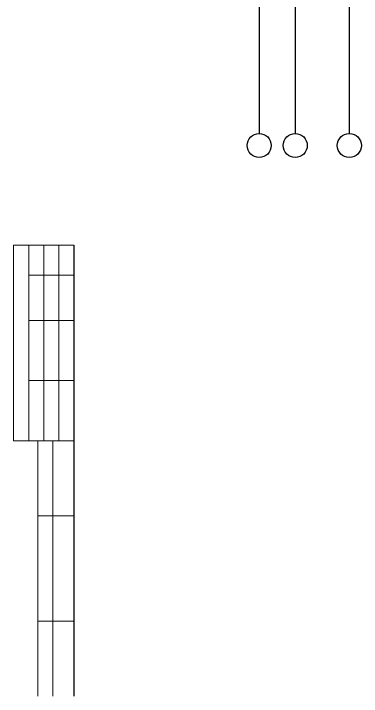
# Model space of a CAD drawing. Header units: metres. Extents: x 0.2 to 41.7, y 0.2 to 55.8.
# Drawn here: x 0.2 to 11.77, y 0.2 to 22.9 of the extents above; entities that cross this region are included whole.
import ezdxf

# ---------------------------------------------------------------- set-up
doc = ezdxf.new("R2010")
doc.units = ezdxf.units.M
doc.linetypes.add('ACAD_ISO04W100', pattern=[30, 24, -3, 0, -3])
doc.layers.add('Level 63', color=7, linetype='Continuous', lineweight=0)
doc.layers.add('Оси', color=30, linetype='Continuous')
doc.layers.add('Осн надпись', color=7, linetype='Continuous')

msp = doc.modelspace()

# ---------------------------------------------------------------- linework, layer by layer
msp.add_line((2.199, 15.202), (2.199, 0.202))
at = {"layer": 'Level 63', "color": 7, "linetype": 'Continuous', "lineweight": 13}
for p, q in [((0.199, 15.202), (2.199, 15.202)), ((0.199, 15.202), (0.199, 8.702)), ((0.699, 15.202), (0.699, 8.702)), ((1.199, 15.202), (1.199, 8.702)), ((1.699, 15.202), (1.699, 8.702)), ((0.699, 14.202), (2.199, 14.202)), ((0.699, 12.702), (2.199, 12.702)), ((0.699, 10.702), (2.199, 10.702)), ((0.199, 8.702), (2.199, 8.702)), ((0.999, 8.702), (2.199, 8.702)), ((1.499, 0.202), (1.499, 8.702)), ((0.999, 6.202), (2.199, 6.202)), ((0.999, 2.702), (2.199, 2.702))]:
    msp.add_line(p, q, dxfattribs=at)
at = {"layer": 'Level 63', "color": 7, "linetype": 'Continuous', "lineweight": 13, "flags": 128}
msp.add_lwpolyline([(0.999, 0.202), (0.999, 8.702)], dxfattribs=at)
at = {"layer": 'Оси', "linetype": 'ACAD_ISO04W100', "ltscale": 40}
for p, q in [((8.371, 53.859), (8.371, 18.919)), ((9.571, 53.859), (9.571, 18.919)), ((11.371, 53.859), (11.371, 18.919))]:
    msp.add_line(p, q, dxfattribs=at)
at = {"layer": 'Осн надпись', "ltscale": 40}
for centre in [(8.371, 18.519), (9.571, 18.519), (11.371, 18.519)]:
    msp.add_circle(centre, 0.4, dxfattribs=at)

doc.saveas('drawing.dxf')
